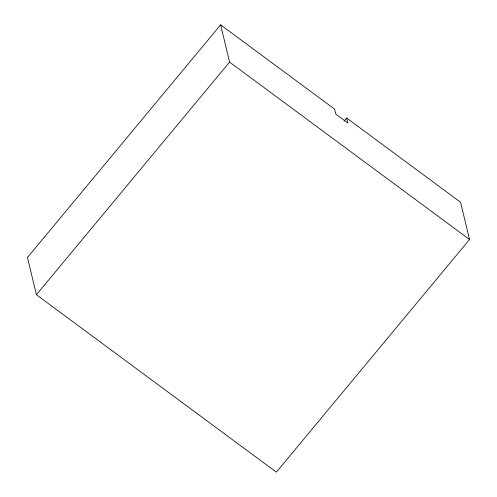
<?xml version="1.0" encoding="UTF-8"?>
<svg xmlns="http://www.w3.org/2000/svg" width="497" height="497" viewBox="0 0 497 497"><rect width="100%" height="100%" fill="white"/><g stroke="black" fill="none" stroke-linecap="round" stroke-linejoin="round"><path stroke-width="0.75" d="M346.608 117.994L347.801 122.958L335.804 114.086L334.611 109.123L220.631 24.85L27.465 257.502L36.405 294.74L276.369 472.15L469.535 239.498L460.595 202.26L346.608 117.994L344.16 120.945M36.405 294.74L229.571 62.088L220.631 24.85M229.571 62.088L469.535 239.498"/></g></svg>
